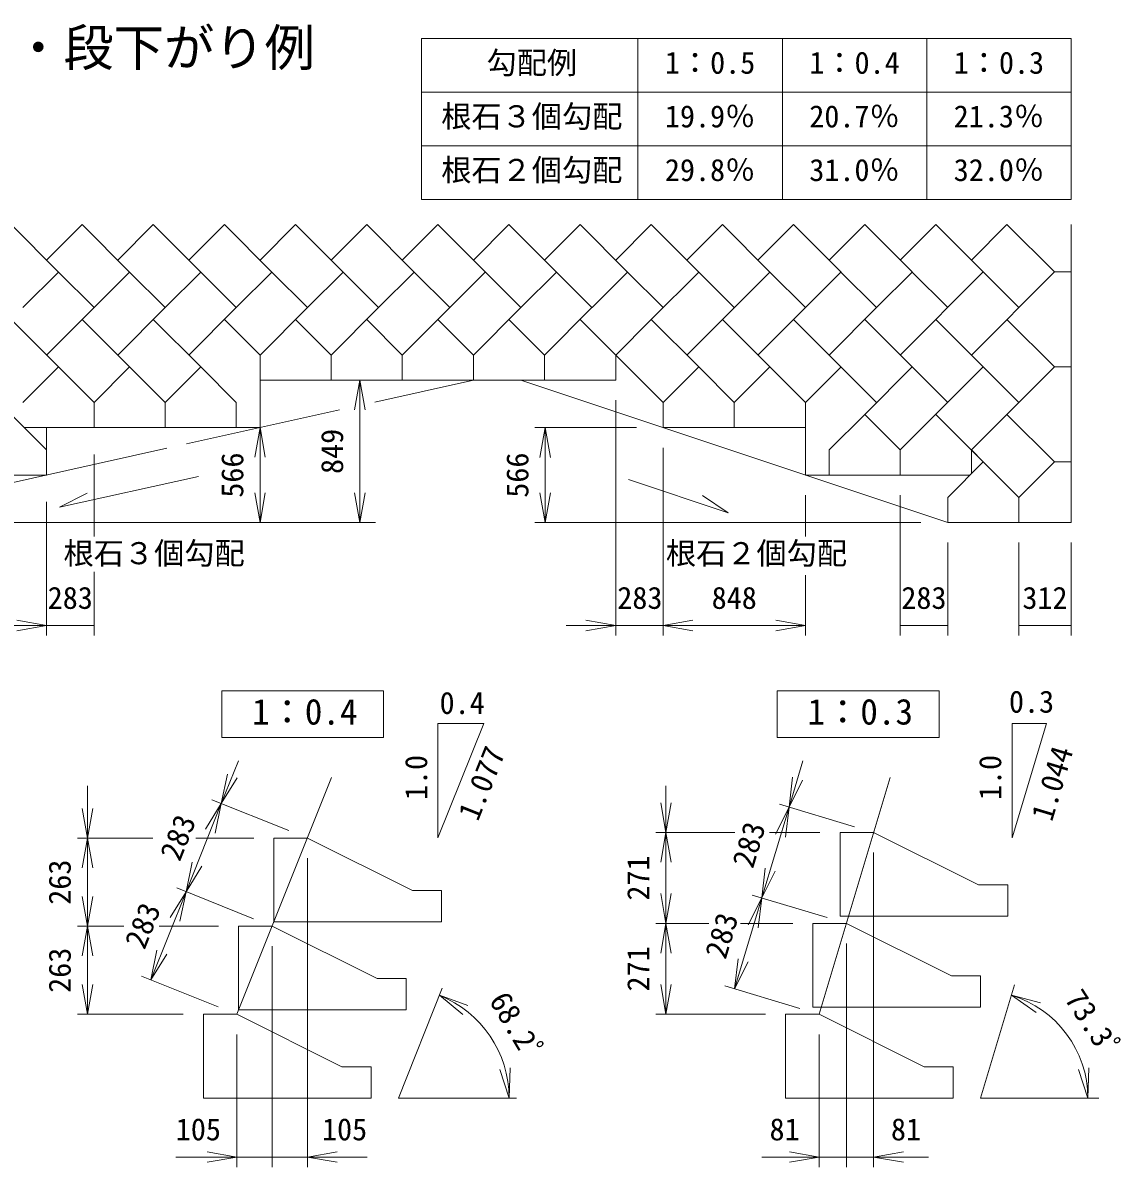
# Model space of a CAD drawing. Units: millimetres, scale not verified. Extents: x 5685 to 21727, y 2850 to 8063.
# Drawn here: x 15244 to 17427, y 2965 to 5240 of the extents above; entities that cross this region are included whole.
import ezdxf
from ezdxf.enums import TextEntityAlignment as Align

# ---------------------------------------------------------------- set-up
doc = ezdxf.new("R2010")
doc.units = ezdxf.units.MM
doc.header["$LTSCALE"] = 20
doc.layers.add('0_2', color=4, linetype='Continuous', lineweight=18)
doc.styles.add('ＭＳ ゴシック-5.0-0.0', font='')
doc.styles.get('ＭＳ ゴシック-5.0-0.0').set_extended_font_data('ＭＳ ゴシック-5.0-0.0')

msp = doc.modelspace()

# ---------------------------------------------------------------- linework, layer by layer
at = {"layer": '0_2'}
for p, q in [((16036.3, 5208.88), (16036.3, 4888.88)), ((16036.3, 5208.88), (17328.18, 5208.88)), ((16466.93, 5208.88), (16466.93, 4888.88)), ((16754.01, 5208.88), (16754.01, 4888.88)), ((17041.09, 5208.88), (17041.09, 4888.88)), ((17328.18, 5208.88), (17328.18, 4888.88)), ((16036.3, 5102.22), (17328.18, 5102.22)), ((16036.3, 4995.55), (17328.18, 4995.55)), ((16036.3, 4888.88), (17328.18, 4888.88)), ((15220.61, 4838.88), (15314.94, 4744.55)), ((15291.32, 4768.17), (15362.03, 4838.88)), ((15362.03, 4838.88), (15456.37, 4744.55)), ((15432.74, 4768.17), (15503.45, 4838.88)), ((15503.45, 4838.88), (15597.79, 4744.55)), ((15574.16, 4768.17), (15644.88, 4838.88)), ((15644.88, 4838.88), (15739.21, 4744.55)), ((15715.59, 4768.17), (15786.3, 4838.88)), ((15880.63, 4744.55), (15786.3, 4838.88)), ((15857.01, 4768.17), (15927.72, 4838.88)), ((16022.05, 4744.55), (15927.72, 4838.88)), ((16069.14, 4838.88), (15998.43, 4768.17)), ((16069.14, 4838.88), (16234.18, 4673.84)), ((16210.51, 4838.83), (16139.85, 4768.17)), ((16210.56, 4838.88), (16304.89, 4744.55)), ((16281.27, 4768.17), (16351.98, 4838.88)), ((16351.98, 4838.88), (16446.32, 4744.55)), ((16422.69, 4768.17), (16493.4, 4838.88)), ((16493.4, 4838.88), (16587.74, 4744.55)), ((16564.11, 4768.17), (16634.82, 4838.88)), ((16634.82, 4838.88), (16729.16, 4744.55)), ((16705.54, 4768.17), (16776.25, 4838.88)), ((16776.25, 4838.88), (16870.58, 4744.55)), ((16846.96, 4768.17), (16917.67, 4838.88)), ((16917.72, 4838.93), (17012.05, 4744.6)), ((16988.38, 4768.17), (17059.09, 4838.88)), ((17059.14, 4838.93), (17224.19, 4673.89)), ((17129.8, 4768.17), (17200.51, 4838.88)), ((17200.56, 4838.93), (17294.9, 4744.6)), ((17328.18, 4246.5), (17328.18, 4838.88)), ((15244.23, 4673.84), (15314.89, 4744.5)), ((15314.89, 4744.5), (15385.6, 4673.79)), ((15385.66, 4673.84), (15456.31, 4744.5)), ((15456.31, 4744.5), (15527.02, 4673.79)), ((15527.08, 4673.84), (15597.73, 4744.5)), ((15597.73, 4744.5), (15668.45, 4673.79)), ((15668.5, 4673.84), (15739.16, 4744.5)), ((15739.16, 4744.5), (15809.87, 4673.79)), ((15809.92, 4673.84), (15880.58, 4744.5)), ((15880.58, 4744.5), (15951.29, 4673.79)), ((15951.34, 4673.84), (16022, 4744.5)), ((16022, 4744.5), (16092.71, 4673.79)), ((16092.76, 4673.84), (16163.42, 4744.5)), ((16304.84, 4744.5), (16234.18, 4673.84)), ((16304.84, 4744.5), (16375.55, 4673.79)), ((16375.6, 4673.84), (16446.26, 4744.5)), ((16446.26, 4744.5), (16516.97, 4673.79)), ((16587.68, 4744.5), (16493.4, 4650.22)), ((16564.11, 4579.5), (16729.11, 4744.5)), ((16587.68, 4744.5), (16658.39, 4673.79)), ((16729.11, 4744.5), (16799.82, 4673.79)), ((16799.87, 4673.84), (16870.53, 4744.5)), ((16870.53, 4744.5), (16941.24, 4673.79)), ((16941.29, 4673.84), (17011.95, 4744.5)), ((16988.38, 4579.5), (17153.47, 4744.6)), ((17011.95, 4744.5), (17082.66, 4673.79)), ((17129.8, 4579.5), (17294.9, 4744.6)), ((17294.84, 4744.6), (17328.18, 4744.6)), ((15291.32, 4579.5), (15385.6, 4673.79)), ((15432.74, 4579.5), (15527.02, 4673.79)), ((15574.16, 4579.5), (15668.45, 4673.79)), ((15715.59, 4579.5), (15809.87, 4673.79)), ((15857.01, 4579.5), (15951.29, 4673.79)), ((15998.43, 4579.5), (16092.71, 4673.79)), ((16139.85, 4579.5), (16234.18, 4673.84)), ((16375.55, 4673.79), (16281.27, 4579.5)), ((16799.82, 4673.79), (16705.48, 4579.45)), ((16941.24, 4673.79), (16846.96, 4579.5)), ((15220.61, 4650.22), (15314.94, 4555.88)), ((15362.03, 4650.22), (15456.37, 4555.88)), ((15503.45, 4650.22), (15597.79, 4555.88)), ((15644.88, 4650.22), (15715.59, 4579.5)), ((15786.3, 4650.22), (15857.01, 4579.5)), ((15927.72, 4650.22), (15998.43, 4579.5)), ((16069.14, 4650.22), (16139.85, 4579.5)), ((16281.27, 4579.5), (16210.56, 4650.22)), ((16351.98, 4650.22), (16446.32, 4555.88)), ((16422.69, 4579.5), (16493.4, 4650.22)), ((16587.74, 4555.88), (16493.4, 4650.22)), ((16634.77, 4650.16), (16799.82, 4485.12)), ((16776.25, 4650.22), (16941.29, 4485.17)), ((16917.67, 4650.22), (17012, 4555.88)), ((17059.09, 4650.22), (17153.42, 4555.88)), ((17200.51, 4650.22), (17294.84, 4555.88)), ((15715.59, 4579.5), (15715.59, 4435.17)), ((15857.01, 4579.5), (15857.01, 4529.5)), ((15998.43, 4579.5), (15998.43, 4529.5)), ((16139.85, 4579.5), (16139.85, 4529.5)), ((16281.27, 4579.5), (16281.27, 4529.5)), ((16422.69, 4579.5), (16422.69, 4529.5)), ((15244.23, 4485.17), (15314.89, 4555.83)), ((15314.89, 4555.83), (15385.6, 4485.12)), ((15385.66, 4485.17), (15456.31, 4555.83)), ((15456.31, 4555.83), (15527.08, 4485.07)), ((15527.08, 4485.17), (15597.73, 4555.83)), ((15597.73, 4555.83), (15668.45, 4485.12)), ((16516.97, 4485.12), (16446.26, 4555.83)), ((16517.03, 4485.17), (16587.68, 4555.83)), ((16587.68, 4555.83), (16658.39, 4485.12)), ((16658.39, 4485.12), (16729.11, 4555.83)), ((16729.16, 4555.88), (16723.69, 4561.35)), ((16799.82, 4485.12), (16870.58, 4555.88)), ((17011.95, 4555.83), (16917.67, 4461.55)), ((16988.38, 4390.84), (17153.37, 4555.83)), ((17011.95, 4555.83), (17082.66, 4485.12)), ((17294.84, 4555.88), (17129.8, 4390.84)), ((17153.37, 4555.83), (17224.08, 4485.12)), ((17294.84, 4555.88), (17328.18, 4555.88)), ((15998.43, 4529.5), (15715.59, 4529.5)), ((15914, 4529.5), (15903.58, 4470.42)), ((15914, 4529.5), (15924.42, 4470.42)), ((15914, 4246.5), (15914, 4529.5)), ((15944.13, 4485.99), (16139.85, 4529.5)), ((15998.43, 4529.5), (16139.85, 4529.5)), ((16139.85, 4529.5), (16422.69, 4529.5)), ((17082.71, 4246.5), (16234.03, 4529.5)), ((15385.66, 4485.17), (15385.66, 4435.17)), ((15527.08, 4485.07), (15527.08, 4435.17)), ((15668.5, 4485.17), (15668.5, 4435.17)), ((16422.69, 4021.56), (16422.69, 4489.5)), ((16516.97, 4485.12), (16516.97, 4435.12)), ((16658.39, 4485.12), (16658.39, 4435.12)), ((16799.82, 4485.12), (16799.82, 4340.84)), ((15220.61, 4461.55), (15291.32, 4390.84)), ((15569.59, 4402.71), (15873.31, 4470.24)), ((16846.96, 4390.84), (16917.67, 4461.55)), ((16988.38, 4390.84), (16917.67, 4461.55)), ((17059.09, 4461.55), (17224.13, 4296.5)), ((17200.51, 4461.55), (17294.84, 4367.22)), ((15246.99, 4435.17), (15715.59, 4435.17)), ((15291.32, 4435.17), (15291.32, 4340.84)), ((15715.59, 4435.17), (15705.17, 4376.08)), ((15715.59, 4435.17), (15726, 4376.08)), ((15715.59, 4435.17), (15715.59, 4246.5)), ((16463.74, 4435.12), (16262.17, 4435.12)), ((16282.39, 4435.12), (16271.97, 4376.03)), ((16282.39, 4435.12), (16292.81, 4376.03)), ((16282.39, 4435.12), (16282.39, 4246.5)), ((16799.82, 4435.12), (16517.08, 4435.12)), ((14867.06, 4246.5), (15530.4, 4394)), ((16517.08, 4021.56), (16517.08, 4395.12)), ((15385.66, 4218.56), (15385.66, 4381.84)), ((16846.96, 4390.84), (16846.96, 4340.84)), ((16988.38, 4390.84), (16988.38, 4340.84)), ((17153.42, 4367.22), (17129.8, 4390.84)), ((17129.8, 4390.84), (17129.8, 4343.59)), ((17082.71, 4296.5), (17153.42, 4367.22)), ((17224.13, 4296.5), (17294.84, 4367.22)), ((17294.84, 4367.22), (17328.18, 4367.22)), ((14867.06, 4340.84), (15291.32, 4340.84)), ((15317.18, 4276.75), (15593.02, 4338.08)), ((16646.16, 4265.92), (16447.94, 4332.02)), ((16799.82, 4340.84), (17127.04, 4340.84)), ((15317.18, 4276.75), (15371.83, 4304.71)), ((15715.59, 4246.5), (15705.17, 4305.59)), ((15715.59, 4246.5), (15726, 4305.59)), ((15914, 4246.5), (15903.58, 4305.59)), ((15914, 4246.5), (15924.42, 4305.59)), ((16282.39, 4246.5), (16271.97, 4305.59)), ((16282.39, 4246.5), (16292.81, 4305.59)), ((16799.82, 4218.56), (16799.82, 4300.84)), ((16988.38, 4021.56), (16988.38, 4300.84)), ((15291.32, 4021.56), (15291.32, 4287.5)), ((16646.16, 4265.92), (16595.02, 4299.88)), ((17082.71, 4296.5), (17082.71, 4246.5)), ((17224.13, 4296.5), (17224.13, 4246.5)), ((14920.39, 4246.5), (15945.15, 4246.5)), ((17029.38, 4246.5), (16262.17, 4246.5)), ((17082.71, 4246.5), (17224.13, 4246.5)), ((17224.13, 4246.5), (17328.18, 4246.5)), ((17082.71, 4021.56), (17082.71, 4206.5)), ((17224.13, 4021.56), (17224.13, 4206.5)), ((17328.18, 4021.56), (17328.18, 4206.5)), ((15385.66, 4021.56), (15385.66, 4148.65)), ((16799.82, 4021.56), (16799.82, 4141.89)), ((15291.32, 4041.56), (15232.23, 4051.98)), ((16422.69, 4041.56), (16363.6, 4051.98)), ((16517.08, 4041.56), (16576.17, 4051.98)), ((16799.82, 4041.56), (16740.73, 4051.98)), ((14867.06, 4041.56), (15291.32, 4041.56)), ((15291.32, 4041.56), (15232.23, 4031.14)), ((15291.32, 4041.56), (15385.66, 4041.56)), ((16422.69, 4041.56), (16324.36, 4041.56)), ((16422.69, 4041.56), (16363.6, 4031.14)), ((16422.69, 4041.56), (16517.08, 4041.56)), ((16517.08, 4041.56), (16576.17, 4031.14)), ((16517.08, 4041.56), (16799.82, 4041.56)), ((16799.82, 4041.56), (16740.73, 4031.14)), ((17082.71, 4041.56), (16988.38, 4041.56)), ((17224.13, 4041.56), (17328.18, 4041.56)), ((15639.57, 3911.88), (15961.27, 3911.88)), ((15639.57, 3819.08), (15639.57, 3911.88)), ((15961.27, 3911.88), (15961.27, 3819.08)), ((16743.85, 3911.88), (17065.55, 3911.88)), ((16743.85, 3819.08), (16743.85, 3911.88)), ((17065.55, 3911.88), (17065.55, 3819.08)), ((16069.37, 3846.97), (16160.37, 3846.97)), ((16069.37, 3846.97), (16069.37, 3619.47)), ((16069.37, 3619.47), (16160.37, 3846.97)), ((17210.53, 3846.97), (17278.78, 3846.97)), ((17210.53, 3846.97), (17210.53, 3619.47)), ((17210.53, 3619.47), (17278.78, 3846.97)), ((15961.27, 3819.08), (15639.57, 3819.08)), ((17065.55, 3819.08), (16743.85, 3819.08)), ((15638.56, 3687.55), (15672.65, 3772.75)), ((16767.25, 3680.59), (16794.89, 3772.72)), ((15638.56, 3687.55), (15650.84, 3746.28)), ((15638.56, 3687.55), (15670.18, 3738.54)), ((15858.04, 3739.55), (15669.7, 3268.7)), ((16767.25, 3680.59), (16774.25, 3740.18)), ((16767.25, 3680.59), (16794.21, 3734.19)), ((16968.32, 3739.55), (16827.07, 3268.7)), ((15372.52, 3619.04), (15372.52, 3723.14)), ((16522.59, 3630.12), (16522.59, 3723.14)), ((15568.5, 3512.38), (15638.56, 3687.55)), ((15638.56, 3687.55), (15606.95, 3636.56)), ((15620, 3694.98), (15772.7, 3633.9)), ((15638.56, 3687.55), (15626.29, 3628.82)), ((16522.59, 3630.12), (16512.17, 3689.21)), ((16522.59, 3630.12), (16533.01, 3689.21)), ((16748.09, 3686.34), (16897.18, 3641.61)), ((15372.52, 3619.04), (15362.1, 3678.13)), ((15372.52, 3619.04), (15382.94, 3678.13)), ((16767.25, 3680.59), (16713.04, 3499.88)), ((16767.25, 3680.59), (16740.29, 3626.99)), ((16767.25, 3680.59), (16760.25, 3621)), ((15352.52, 3619.04), (15502.3, 3619.04)), ((15372.52, 3619.04), (15362.1, 3559.95)), ((15372.52, 3619.04), (15382.94, 3559.95)), ((15372.52, 3619.04), (15372.52, 3443.87)), ((15587.95, 3619.04), (15703.17, 3619.04)), ((15809.84, 3619.04), (15743.17, 3619.04)), ((15743.17, 3619.04), (15743.17, 3452.38)), ((15809.84, 3619.04), (16018.5, 3514.71)), ((16502.59, 3630.12), (16659.73, 3630.12)), ((16522.59, 3630.12), (16512.17, 3571.03)), ((16522.59, 3630.12), (16533.01, 3571.03)), ((16522.59, 3449.41), (16522.59, 3630.12)), ((16728.3, 3630.12), (16828.83, 3630.12)), ((16935.49, 3630.12), (16868.83, 3630.12)), ((16868.83, 3630.12), (16868.83, 3463.45)), ((16935.49, 3630.12), (17144.16, 3525.78)), ((15809.84, 2964.79), (15809.84, 3579.04)), ((16935.49, 2964.79), (16935.49, 3590.12)), ((15568.5, 3512.38), (15580.77, 3571.11)), ((15568.5, 3512.38), (15600.11, 3563.37)), ((16713.04, 3499.88), (16720.04, 3559.47)), ((16713.04, 3499.88), (16740, 3553.48)), ((15568.5, 3512.38), (15498.43, 3337.21)), ((15568.5, 3512.38), (15536.88, 3461.39)), ((15549.93, 3519.81), (15702.63, 3458.73)), ((15568.5, 3512.38), (15556.22, 3453.65)), ((16018.5, 3514.71), (16076.5, 3514.71)), ((16076.5, 3514.71), (16076.5, 3452.38)), ((16522.59, 3449.41), (16512.17, 3508.5)), ((16522.59, 3449.41), (16533.01, 3508.5)), ((16693.88, 3505.63), (16842.97, 3460.9)), ((17144.16, 3525.78), (17202.16, 3525.78)), ((17202.16, 3525.78), (17202.16, 3463.45)), ((15372.52, 3443.87), (15362.1, 3502.96)), ((15372.52, 3443.87), (15382.94, 3502.96)), ((16713.04, 3499.88), (16658.83, 3319.17)), ((16713.04, 3499.88), (16686.08, 3446.28)), ((16713.04, 3499.88), (16706.04, 3440.29)), ((17202.16, 3463.45), (16868.83, 3463.45)), ((15352.52, 3443.87), (15445.2, 3443.87)), ((15372.52, 3443.87), (15362.1, 3384.78)), ((15372.52, 3443.87), (15382.94, 3384.78)), ((15372.52, 3268.7), (15372.52, 3443.87)), ((15515.28, 3443.87), (15633.1, 3443.87)), ((15739.77, 3443.87), (15673.1, 3443.87)), ((15673.1, 3443.87), (15673.1, 3277.2)), ((15739.77, 3443.87), (15948.43, 3339.54)), ((16076.5, 3452.38), (15743.17, 3452.38)), ((16502.59, 3449.41), (16607.62, 3449.41)), ((16522.59, 3449.41), (16512.17, 3390.32)), ((16522.59, 3449.41), (16533.01, 3390.32)), ((16522.59, 3449.41), (16522.59, 3268.7)), ((16670.7, 3449.41), (16774.61, 3449.41)), ((16881.28, 3449.41), (16814.61, 3449.41)), ((16814.61, 3449.41), (16814.61, 3282.74)), ((16881.28, 3449.41), (17089.95, 3345.07)), ((15498.43, 3337.21), (15510.7, 3395.94)), ((15739.77, 2964.79), (15739.77, 3403.87)), ((16881.28, 2964.79), (16881.28, 3409.41)), ((15498.43, 3337.21), (15530.05, 3388.2)), ((16658.83, 3319.17), (16665.82, 3378.76)), ((16658.83, 3319.17), (16685.78, 3372.77)), ((15479.86, 3344.63), (15632.56, 3283.55)), ((17089.95, 3345.07), (17147.95, 3345.07)), ((17147.95, 3345.07), (17147.95, 3282.74)), ((15372.52, 3268.7), (15362.1, 3327.79)), ((15372.52, 3268.7), (15382.94, 3327.79)), ((15948.43, 3339.54), (16006.43, 3339.54)), ((16006.43, 3339.54), (16006.43, 3277.2)), ((16522.59, 3268.7), (16512.17, 3327.79)), ((16522.59, 3268.7), (16533.01, 3327.79)), ((16639.67, 3324.92), (16788.76, 3280.19)), ((17147.95, 3102.03), (17215.49, 3327.18)), ((15990.58, 3102.03), (16077.88, 3320.28)), ((16072.32, 3306.4), (16128.89, 3286.38)), ((16072.32, 3306.4), (16118.63, 3268.24)), ((17209.26, 3306.4), (17267.31, 3291.24)), ((17209.26, 3306.4), (17258.63, 3272.3)), ((16006.43, 3277.2), (15673.1, 3277.2)), ((17147.95, 3282.74), (16814.61, 3282.74)), ((15352.52, 3268.7), (15563.03, 3268.7)), ((15669.7, 3268.7), (15603.03, 3268.7)), ((15603.03, 3268.7), (15603.03, 3102.03)), ((15669.7, 3268.7), (15878.36, 3164.36)), ((16502.59, 3268.7), (16720.4, 3268.7)), ((16827.07, 3268.7), (16760.4, 3268.7)), ((16760.4, 3268.7), (16760.4, 3102.03)), ((16827.07, 3268.7), (17035.74, 3164.36)), ((15669.7, 2964.79), (15669.7, 3228.7)), ((16827.07, 2964.79), (16827.07, 3228.7)), ((15878.36, 3164.36), (15936.36, 3164.36)), ((15936.36, 3164.36), (15936.36, 3102.03)), ((17035.74, 3164.36), (17093.74, 3164.36)), ((17093.74, 3164.36), (17093.74, 3102.03)), ((16210.69, 3102.03), (16192.45, 3159.19)), ((16210.69, 3102.03), (16213.1, 3161.98)), ((17361.31, 3102.03), (17342.84, 3159.12)), ((17361.31, 3102.03), (17363.48, 3161.99)), ((15936.36, 3102.03), (15603.03, 3102.03)), ((15990.58, 3102.03), (16225.64, 3102.03)), ((17093.74, 3102.03), (16760.4, 3102.03)), ((17147.95, 3102.03), (17383.01, 3102.03)), ((15669.7, 2984.79), (15548.15, 2984.79)), ((15669.7, 2984.79), (15610.61, 2995.21)), ((15669.7, 2984.79), (15610.61, 2974.37)), ((15669.7, 2984.79), (15739.77, 2984.79)), ((15809.84, 2984.79), (15739.77, 2984.79)), ((15809.84, 2984.79), (15868.92, 2995.21)), ((15809.84, 2984.79), (15928.85, 2984.79)), ((15809.84, 2984.79), (15868.92, 2974.37)), ((16827.07, 2984.79), (16713.48, 2984.79)), ((16827.07, 2984.79), (16767.98, 2995.21)), ((16827.07, 2984.79), (16767.98, 2974.37)), ((16827.07, 2984.79), (16881.28, 2984.79)), ((16881.28, 2984.79), (16935.49, 2984.79)), ((16935.49, 2984.79), (16994.58, 2995.21)), ((16935.49, 2984.79), (17044.85, 2984.79)), ((16935.49, 2984.79), (16994.58, 2974.37))]:
    msp.add_line(p, q, dxfattribs=at)
at = {"layer": '0_2', "color": 9}
for p, q in [((15809.84, 3619.04), (15743.17, 3619.04)), ((15743.17, 3619.04), (15743.17, 3452.38)), ((16018.5, 3514.71), (15809.84, 3619.04)), ((16935.49, 3630.12), (16868.83, 3630.12)), ((16868.83, 3630.12), (16868.83, 3463.45)), ((17144.16, 3525.78), (16935.49, 3630.12)), ((16076.5, 3514.71), (16018.5, 3514.71)), ((16076.5, 3452.38), (16076.5, 3514.71)), ((17202.16, 3525.78), (17144.16, 3525.78)), ((17202.16, 3463.45), (17202.16, 3525.78)), ((16868.83, 3463.45), (17202.16, 3463.45)), ((15739.77, 3443.87), (15673.1, 3443.87)), ((15673.1, 3443.87), (15673.1, 3277.2)), ((15948.43, 3339.54), (15739.77, 3443.87)), ((15743.17, 3452.38), (16076.5, 3452.38)), ((16881.28, 3449.41), (16814.61, 3449.41)), ((16814.61, 3449.41), (16814.61, 3282.74)), ((17089.95, 3345.07), (16881.28, 3449.41)), ((17147.95, 3345.07), (17089.95, 3345.07)), ((17147.95, 3282.74), (17147.95, 3345.07)), ((16006.43, 3339.54), (15948.43, 3339.54)), ((16006.43, 3277.2), (16006.43, 3339.54)), ((15673.1, 3277.2), (16006.43, 3277.2)), ((16814.61, 3282.74), (17147.95, 3282.74)), ((15669.7, 3268.7), (15603.03, 3268.7)), ((15603.03, 3268.7), (15603.03, 3102.03)), ((15878.36, 3164.36), (15669.7, 3268.7)), ((16827.07, 3268.7), (16760.4, 3268.7)), ((16760.4, 3268.7), (16760.4, 3102.03)), ((17035.74, 3164.36), (16827.07, 3268.7)), ((15936.36, 3164.36), (15878.36, 3164.36)), ((15936.36, 3102.03), (15936.36, 3164.36)), ((17093.74, 3164.36), (17035.74, 3164.36)), ((17093.74, 3102.03), (17093.74, 3164.36)), ((15603.03, 3102.03), (15936.36, 3102.03)), ((16760.4, 3102.03), (17093.74, 3102.03))]:
    msp.add_line(p, q, dxfattribs=at)
at = {"layer": '0_2'}
for centre, radius, end in [((15990.58, 3102.03), 220.11, 68.19859), ((17147.95, 3102.03), 213.37, 73.30076)]:
    msp.add_arc(centre, radius, 0, end, dxfattribs=at)

# ---------------------------------------------------------------- texts
at = {"layer": '0_2', "color": 7, "style": 'ＭＳ ゴシック-5.0-0.0'}
for s, height, p in [('□ ブロック基礎段上がり・段下がり例', 73.31, (14074.95, 5132.2)), ('勾配例', 43.99, (16165.95, 5125.55)), ('1：0.5', 43.99, (16520.47, 5125.55)), ('1：0.4', 43.99, (16807.55, 5125.55)), ('1：0.3', 43.99, (17094.64, 5125.55)), ('根石３個勾配', 43.99, (16075.95, 5018.88)), ('19.9％', 43.99, (16520.47, 5018.88)), ('20.7％', 43.99, (16807.55, 5018.88)), ('21.3％', 43.99, (17094.64, 5018.88)), ('根石２個勾配', 43.99, (16075.95, 4912.22)), ('29.8％', 43.99, (16520.47, 4912.22)), ('31.0％', 43.99, (16807.55, 4912.22)), ('32.0％', 43.99, (17094.64, 4912.22)), ('根石３個勾配', 43.99, (15325.07, 4150.22)), ('根石２個勾配', 43.99, (16522.54, 4150.22)), ('283', 43.99, (15293.49, 4061.56)), ('283', 43.99, (16425.83, 4061.56)), ('848', 43.99, (16613.45, 4061.56)), ('283', 43.99, (16990.54, 4061.56)), ('312', 43.99, (17231.15, 4061.56)), ('1：0.4', 51.32, (15699.8, 3829.3)), ('0.4', 43.99, (16072.57, 3852.59)), ('1：0.3', 51.32, (16804.07, 3829.3)), ('0.3', 43.99, (17204.46, 3855.11)), ('105', 43.99, (15548.15, 3004.79)), ('105', 43.99, (15838.85, 3004.79)), ('81', 43.99, (16728.48, 3004.79)), ('81', 43.99, (16969.85, 3004.79))]:
    msp.add_text(s, height=height, dxfattribs=at).set_placement(p, align=Align.BOTTOM_LEFT)
for s, rotation, p in [('849', 90, (15894, 4343)), ('566', 90, (15695.59, 4295.84)), ('566', 90, (16262.39, 4295.81)), ('1.077', 68.199, (16160.88, 3645.78)), ('1.0', 90, (16061.1, 3694.54)), ('1.0', 90, (17202.26, 3694.54)), ('1.044', 73.301, (17302.47, 3646.15)), ('283', 68.199, (15568.25, 3565.61)), ('283', 73.301, (16708.06, 3552.88)), ('263', 90, (15352.52, 3486.46)), ('271', 90, (16502.59, 3494.76)), ('283', 68.199, (15498.18, 3390.44)), ('283', 73.301, (16653.84, 3372.17)), ('263', 90, (15352.52, 3311.28)), ('271', 90, (16502.59, 3314.05)), ('68.2ﾟ', 300.803, (16158.41, 3289.41)), ('73.3ﾟ', 303.124, (17302.4, 3292.37))]:
    msp.add_text(s, height=43.99, rotation=rotation, dxfattribs=at).set_placement(p, align=Align.BOTTOM_LEFT)

doc.saveas('drawing.dxf')
